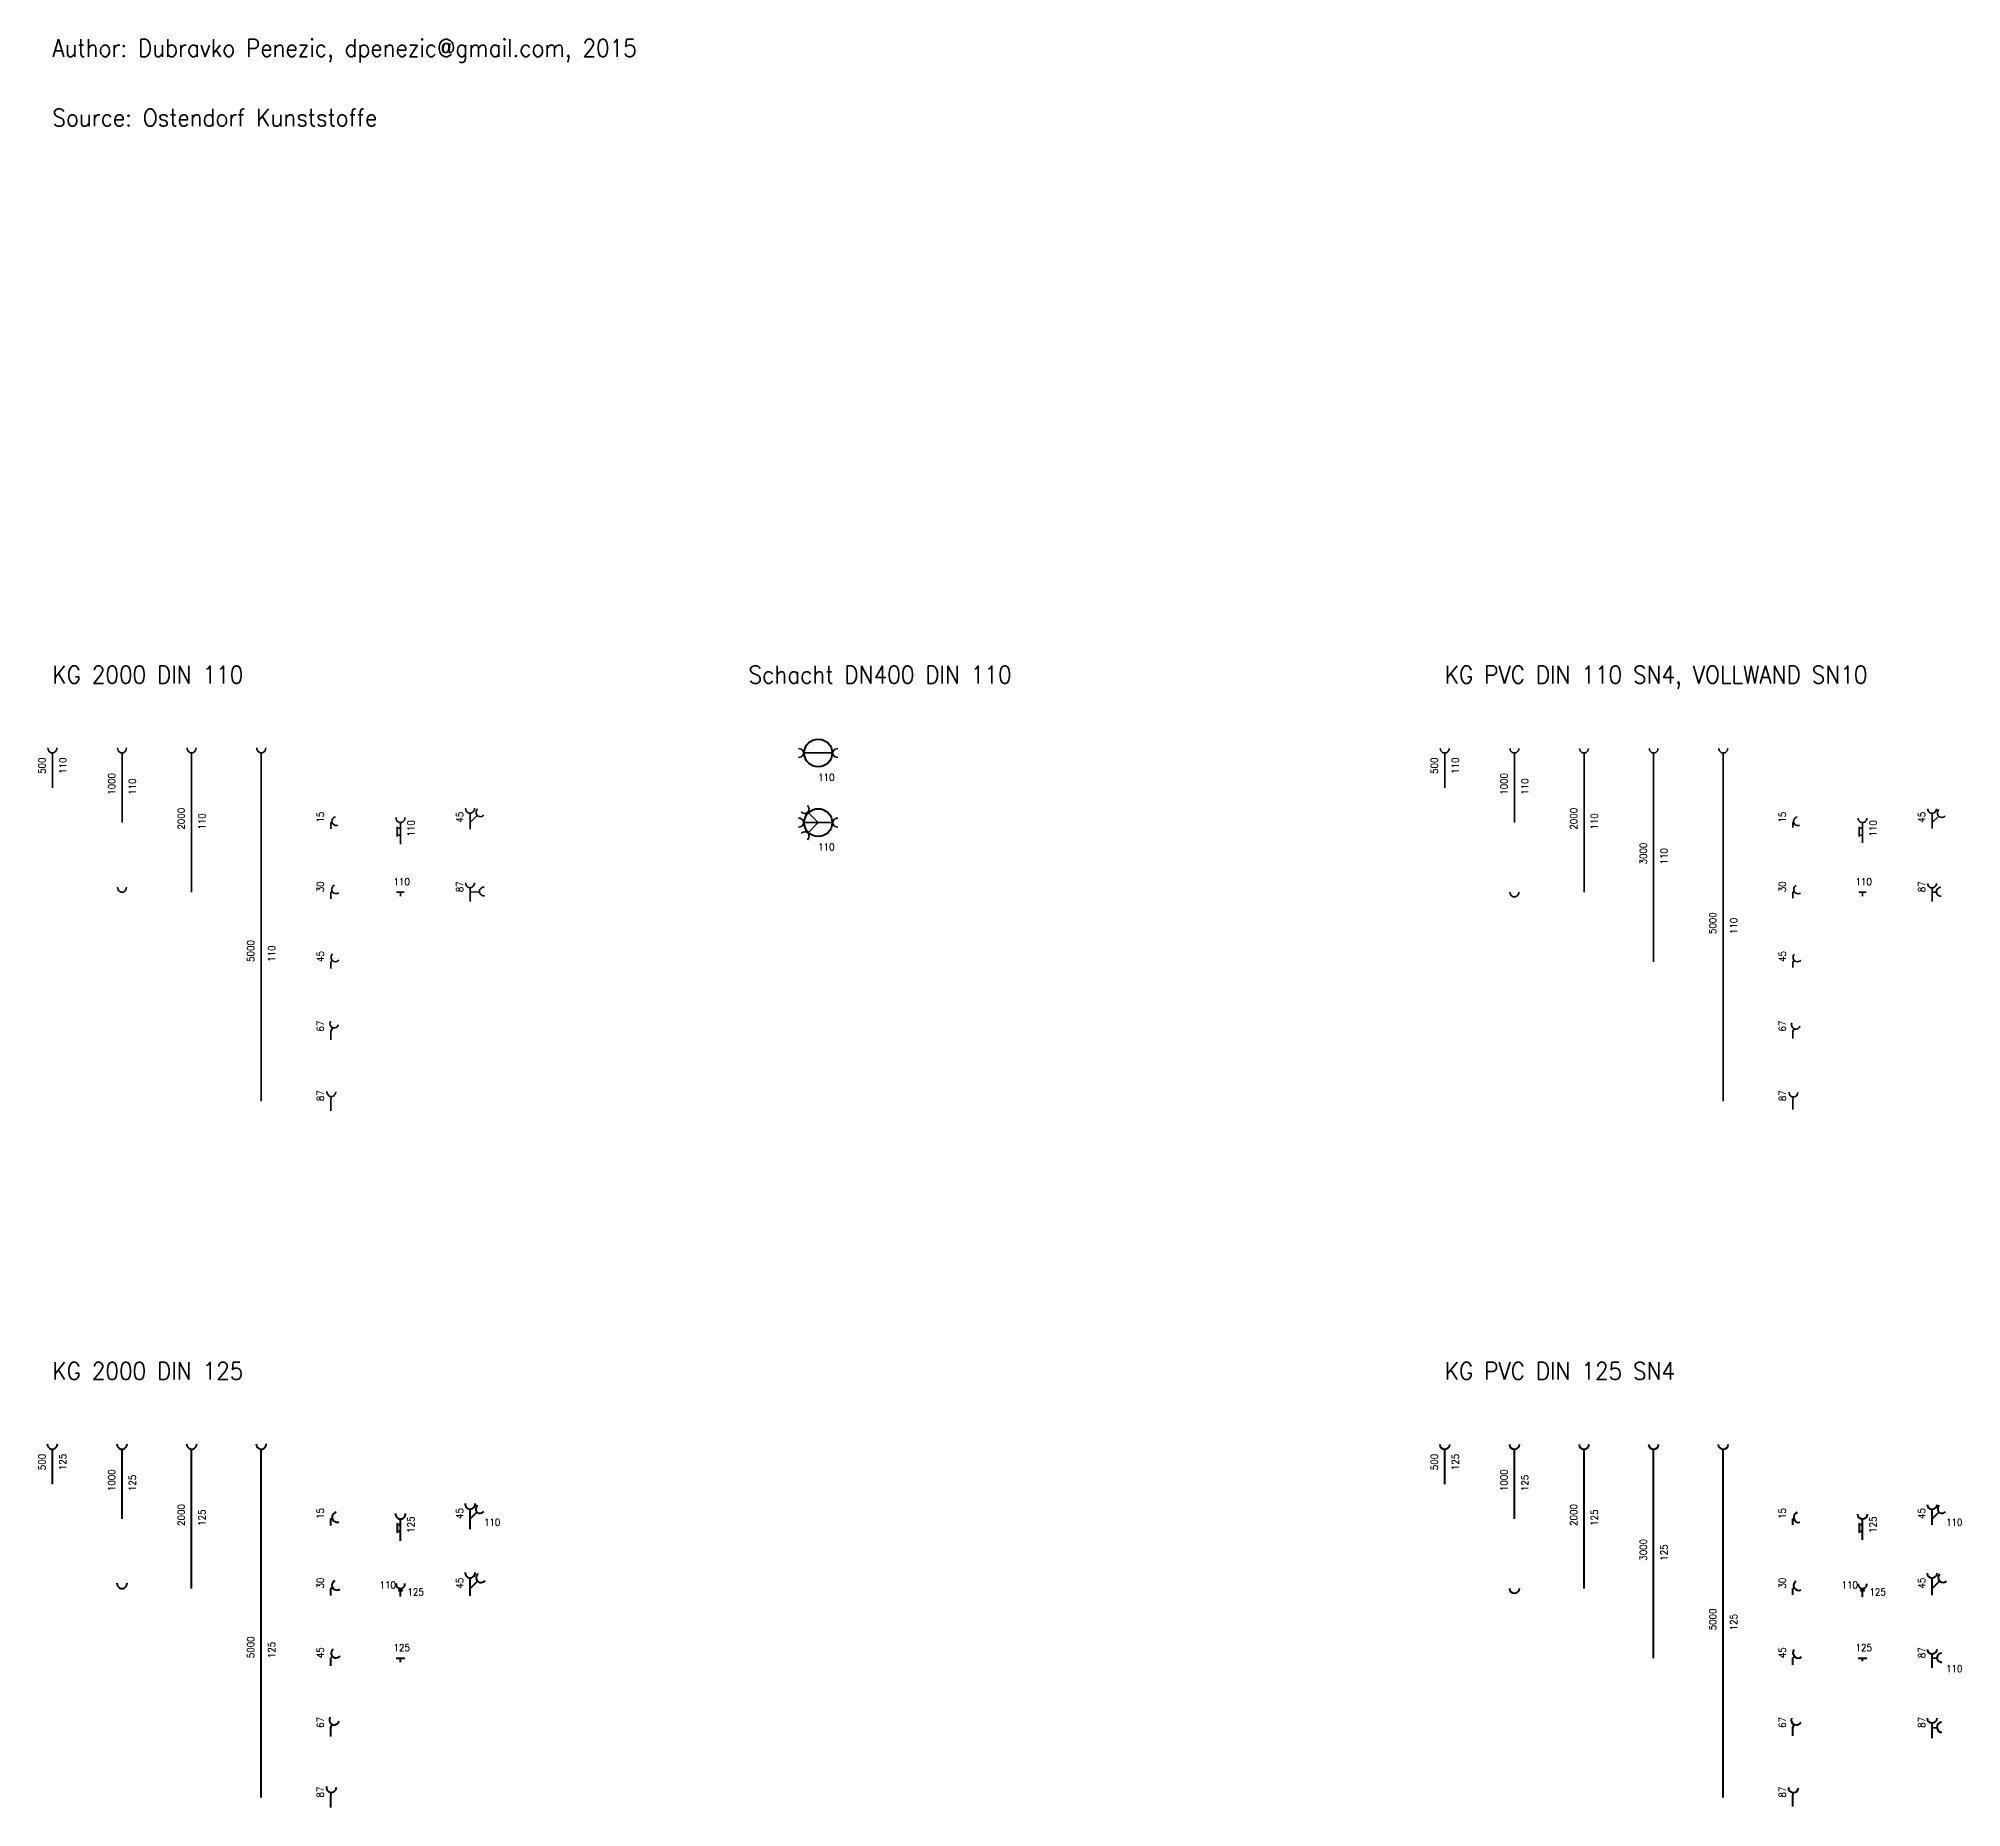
# Model space of a CAD drawing. Header units: millimetres. Extents: x -1020 to 2611, y 178 to 5026.
# Drawn here: x -1020 to 1742, y 2486 to 5026 of the extents above; entities that cross this region are included whole.
import ezdxf

# ---------------------------------------------------------------- set-up
doc = ezdxf.new("R2010")
doc.units = ezdxf.units.MM
doc.layers.get('0').update_dxf_attribs({"lineweight": 25, "true_color": 0xffffff})
for name, color, linetype, lineweight, true_color in [('KG-2000-110', 7, 'Continuous', 35, 0x008000), ('KG-2000-125', 7, 'Continuous', 50, 0x008000), ('KG-PVC-110', 7, 'Continuous', 35, 0x800000), ('KG-PVC-125', 7, 'Continuous', 50, 0x800000), ('Schacht-DN400-110', 30, 'Continuous', 35, 0xff7f00)]:
    doc.layers.add(name, color=color, linetype=linetype, lineweight=lineweight, true_color=true_color)
doc.styles.add('textstyle105', font='Standard')
doc.styles.add('textstyle106', font='Standard')
doc.styles.add('textstyle109', font='Standard')
doc.styles.add('textstyle11', font='Standard')
doc.styles.add('textstyle110', font='Standard')
doc.styles.add('textstyle111', font='Standard')
doc.styles.add('textstyle112', font='Standard')
doc.styles.add('textstyle113', font='Standard')
doc.styles.add('textstyle114', font='Standard')
doc.styles.add('textstyle115', font='Standard')
doc.styles.add('textstyle116', font='Standard')
doc.styles.add('textstyle117', font='Standard')
doc.styles.add('textstyle118', font='Standard')
doc.styles.add('textstyle12', font='Standard')
doc.styles.add('textstyle133', font='Standard')
doc.styles.add('textstyle134', font='Standard')
doc.styles.add('textstyle135', font='Standard')
doc.styles.add('textstyle136', font='Standard')
doc.styles.add('textstyle137', font='Standard')
doc.styles.add('textstyle138', font='Standard')
doc.styles.add('textstyle139', font='Standard')
doc.styles.add('textstyle140', font='Standard')
doc.styles.add('textstyle15', font='Standard')
doc.styles.add('textstyle16', font='Standard')
doc.styles.add('textstyle165', font='Standard')
doc.styles.add('textstyle166', font='Standard')
doc.styles.add('textstyle169', font='Standard')
doc.styles.add('textstyle17', font='Standard')
doc.styles.add('textstyle170', font='Standard')
doc.styles.add('textstyle177', font='Standard')
doc.styles.add('textstyle178', font='Standard')
doc.styles.add('textstyle18', font='Standard')
doc.styles.add('textstyle181', font='Standard')
doc.styles.add('textstyle182', font='Standard')
doc.styles.add('textstyle183', font='Standard')
doc.styles.add('textstyle184', font='Standard')
doc.styles.add('textstyle185', font='Standard')
doc.styles.add('textstyle186', font='Standard')
doc.styles.add('textstyle187', font='Standard')
doc.styles.add('textstyle188', font='Standard')
doc.styles.add('textstyle189', font='Standard')
doc.styles.add('textstyle19', font='Standard')
doc.styles.add('textstyle190', font='Standard')
doc.styles.add('textstyle191', font='Standard')
doc.styles.add('textstyle192', font='Standard')
doc.styles.add('textstyle20', font='Standard')
doc.styles.add('textstyle21', font='Standard')
doc.styles.add('textstyle213', font='Standard')
doc.styles.add('textstyle214', font='Standard')
doc.styles.add('textstyle215', font='Standard')
doc.styles.add('textstyle216', font='Standard')
doc.styles.add('textstyle217', font='Standard')
doc.styles.add('textstyle218', font='Standard')
doc.styles.add('textstyle219', font='Standard')
doc.styles.add('textstyle22', font='Standard')
doc.styles.add('textstyle220', font='Standard')
doc.styles.add('textstyle23', font='Standard')
doc.styles.add('textstyle24', font='Standard')
doc.styles.add('textstyle25', font='Standard')
doc.styles.add('textstyle26', font='Standard')
doc.styles.add('textstyle27', font='Standard')
doc.styles.add('textstyle28', font='Standard')
doc.styles.add('textstyle29', font='Standard')
doc.styles.add('textstyle30', font='Standard')
doc.styles.add('textstyle31', font='Standard')
doc.styles.add('textstyle32', font='Standard')
doc.styles.add('textstyle33', font='Standard')
doc.styles.add('textstyle34', font='Standard')
doc.styles.add('textstyle35', font='Standard')
doc.styles.add('textstyle36', font='Standard')
doc.styles.add('textstyle37', font='Standard')
doc.styles.add('textstyle38', font='Standard')
doc.styles.add('textstyle39', font='Standard')
doc.styles.add('textstyle40', font='Standard')
doc.styles.add('textstyle41', font='Standard')
doc.styles.add('textstyle42', font='Standard')
doc.styles.add('textstyle67', font='Standard')
doc.styles.add('textstyle68', font='Standard')
doc.styles.add('textstyle71', font='Standard')
doc.styles.add('textstyle72', font='Standard')
doc.styles.add('textstyle79', font='Standard')
doc.styles.add('textstyle80', font='Standard')
doc.styles.add('textstyle83', font='Standard')
doc.styles.add('textstyle84', font='Standard')
doc.styles.add('textstyle85', font='Standard')
doc.styles.add('textstyle88', font='Standard')
doc.styles.add('textstyle91', font='Standard')
doc.styles.add('textstyle94', font='Standard')
doc.styles.add('textstyle97', font='Standard')
doc.styles.add('textstyle98', font='Standard')

msp = doc.modelspace()

# ---------------------------------------------------------------- linework, layer by layer
at = {"layer": 'KG-2000-110'}
for p, q in [((-1000, 3950), (-1000, 4000)), ((-900, 3900), (-900, 4000)), ((-800, 3800), (-800, 4000)), ((-700, 3500), (-700, 4000)), ((-600, 3900), (-598.5, 3900.4)), ((-600, 3891.3), (-600, 3900)), ((-500, 3869.2), (-500, 3900)), ((-400, 3900), (-400, 3913.4)), ((-400, 3900), (-389.8, 3910.2)), ((-400, 3890.6), (-400, 3900)), ((-505, 3894), (-505, 3880)), ((-505, 3892), (-500, 3892)), ((-500, 3882), (-505, 3882)), ((-600, 3800), (-598, 3801.2)), ((-600, 3790.5), (-600, 3800)), ((-505.5, 3800), (-494.5, 3800)), ((-500, 3794.5), (-500, 3800)), ((-400, 3800), (-400, 3806.4)), ((-400, 3800), (-386.7, 3800.7)), ((-400, 3786.7), (-400, 3800)), ((-600, 3700), (-597.9, 3702.1)), ((-600, 3690.6), (-600, 3700)), ((-600, 3600), (-597.7, 3605.5)), ((-600, 3600), (-598.2, 3604.3)), ((-600, 3588.1), (-600, 3600)), ((-600, 3500), (-599.7, 3506.5)), ((-600, 3486.3), (-600, 3500))]:
    msp.add_line(p, q, dxfattribs=at)
for centre, major_axis in [((-1000, 4007.2), (0, 7.2)), ((-900, 4007.2), (0, 7.2)), ((-800, 4007.2), (0, 7.2)), ((-700, 4007.2), (0, 7.2)), ((-591.5, 3902.3), (6.95, 1.86)), ((-500, 3907.2), (0, 7.2)), ((-400, 3920.6), (0, 7.2)), ((-384.7, 3915.3), (5.09, 5.09)), ((-400, 3813.6), (0, 7.2)), ((-900, 3807.2), (0, 7.2)), ((-591.8, 3804.7), (6.24, 3.6)), ((-379.5, 3801.1), (7.19, 0.38)), ((-592.9, 3707.1), (5.09, 5.09)), ((-594.8, 3612.2), (2.81, 6.63)), ((-599.3, 3513.7), (0.38, 7.19))]:
    msp.add_ellipse(centre, major_axis=major_axis, ratio=0.888889, start_param=1.570796, end_param=4.712389, dxfattribs=at)
at = {"layer": 'KG-2000-125'}
for p, q in [((-1000, 2950), (-1000, 3000)), ((-900, 2900), (-900, 3000)), ((-800, 2800), (-800, 3000)), ((-700, 2500), (-700, 3000)), ((-600, 2900), (-598.2, 2900.5)), ((-400, 2900), (-400, 2914)), ((-400, 2900), (-390.1, 2909.9)), ((-600, 2890.7), (-600, 2900)), ((-505, 2894), (-505, 2880)), ((-505, 2892), (-500, 2892)), ((-500, 2882), (-505, 2882)), ((-500, 2868.7), (-500, 2900)), ((-400, 2885.1), (-400, 2900)), ((-600, 2800), (-597.7, 2801.3)), ((-600, 2789.8), (-600, 2800)), ((-503, 2797), (-500, 2800)), ((-503, 2797), (-500, 2797)), ((-500, 2800), (-497, 2797)), ((-500, 2797), (-497, 2797)), ((-500, 2788.5), (-500, 2797)), ((-400, 2800), (-400, 2815.2)), ((-400, 2800), (-389.3, 2810.7)), ((-400, 2789.7), (-400, 2800)), ((-600, 2700), (-597.6, 2702.4)), ((-600, 2688.8), (-600, 2700)), ((-506.2, 2700), (-493.8, 2700)), ((-500, 2694.5), (-500, 2700)), ((-600, 2600), (-597.9, 2605)), ((-600, 2587.3), (-600, 2600)), ((-600, 2500), (-599.6, 2507.2)), ((-600, 2485.5), (-600, 2500))]:
    msp.add_line(p, q, dxfattribs=at)
for centre, major_axis, ratio, start_param, end_param in [((-1000, 3008), (0, -8), 0.9125, 4.712389, 7.853982), ((-900, 3008), (0, -8), 0.9125, 4.712389, 7.853982), ((-800, 3008), (0, -8), 0.9125, 4.712389, 7.853982), ((-700, 3008), (0, -8), 0.9125, 4.712389, 7.853982), ((-590.4, 2902.6), (-7.73, -2.07), 0.9125, 4.712389, 7.853982), ((-500, 2908), (0, -8), 0.9125, 4.712389, 7.853982), ((-400, 2922), (0, -8), 0.9125, 4.712389, 7.853982), ((-385, 2915), (5.09, 5.09), 0.888889, 1.570796, 4.712389), ((-400, 2823.2), (0, -8), 0.9125, 4.712389, 7.853982), ((-383.6, 2816.4), (-5.66, -5.66), 0.9125, 4.712389, 7.853982), ((-900, 2808), (0, -8), 0.9125, 4.712389, 7.853982), ((-590.7, 2805.3), (-6.93, -4), 0.9125, 4.712389, 7.853982), ((-500, 2807.2), (0, 7.2), 0.888889, 1.570796, 4.712389), ((-591.9, 2708.1), (-5.66, -5.66), 0.9125, 4.712389, 7.853982), ((-594.8, 2612.3), (-3.13, -7.36), 0.9125, 4.712389, 7.853982), ((-599.2, 2515.2), (-0.42, -7.99), 0.9125, 4.712389, 7.853982)]:
    msp.add_ellipse(centre, major_axis=major_axis, ratio=ratio, start_param=start_param, end_param=end_param, dxfattribs=at)
at = {"layer": 'KG-PVC-110'}
for p, q in [((1000, 3950), (1000, 4000)), ((1100, 3900), (1100, 4000)), ((1200, 3800), (1200, 4000)), ((1300, 3700), (1300, 4000)), ((1400, 3500), (1400, 4000)), ((1500, 3900), (1501.4, 3900.4)), ((1500, 3893.1), (1500, 3900)), ((1600, 3871.2), (1600, 3900)), ((1700, 3900), (1700, 3913.4)), ((1700, 3900), (1709.5, 3909.5)), ((1700, 3891.5), (1700, 3900)), ((1595, 3894), (1595, 3880)), ((1595, 3892), (1600, 3892)), ((1600, 3882), (1595, 3882)), ((1500, 3800), (1501.8, 3801.1)), ((1500, 3791.4), (1500, 3800)), ((1594.5, 3800), (1605.5, 3800)), ((1600, 3794.5), (1600, 3800)), ((1700, 3800), (1700, 3806.2)), ((1700, 3800), (1706.2, 3800.3)), ((1700, 3786.5), (1700, 3800)), ((1500, 3700), (1502.1, 3702.1)), ((1500, 3691.7), (1500, 3700)), ((1500, 3600), (1501.7, 3604.1)), ((1500, 3590), (1500, 3600)), ((1500, 3500), (1500.3, 3506.1)), ((1500, 3488.1), (1500, 3500))]:
    msp.add_line(p, q, dxfattribs=at)
for centre, major_axis in [((1000, 4006.6), (0, 6.6)), ((1100, 4006.6), (0, 6.6)), ((1200, 4006.6), (0, 6.6)), ((1300, 4006.6), (0, 6.6)), ((1400, 4006.6), (0, 6.6)), ((1507.7, 3902.1), (6.38, 1.71)), ((1600, 3906.6), (0, 6.6)), ((1700, 3920), (0, 6.6)), ((1714.1, 3914.1), (4.67, 4.67)), ((1700, 3812.8), (0, 6.6)), ((1100, 3800), (0, 6.6)), ((1507.7, 3804.3), (5.72, 3.3)), ((1712.8, 3800.7), (6.59, 0.35)), ((1506.7, 3706.7), (4.67, 4.67)), ((1504.3, 3610.1), (2.58, 6.08)), ((1500.7, 3512.7), (0.35, 6.59))]:
    msp.add_ellipse(centre, major_axis=major_axis, ratio=0.969697, start_param=1.570796, end_param=4.712389, dxfattribs=at)
at = {"layer": 'KG-PVC-125'}
for p, q in [((1000, 2950), (1000, 3000)), ((1100, 2900), (1100, 3000)), ((1200, 2800), (1200, 3000)), ((1300, 2700), (1300, 3000)), ((1400, 2500), (1400, 3000)), ((1500, 2900), (1501.4, 2900.4)), ((1700, 2900), (1700, 2914.1)), ((1700, 2900), (1710, 2910)), ((1500, 2891.7), (1500, 2900)), ((1595, 2894), (1595, 2880)), ((1595, 2892), (1600, 2892)), ((1600, 2882), (1595, 2882)), ((1600, 2870), (1600, 2900)), ((1700, 2891.5), (1700, 2900)), ((1500, 2800), (1502, 2801.2)), ((1500, 2790.8), (1500, 2800)), ((1597, 2797), (1600, 2800)), ((1597, 2797), (1600, 2797)), ((1600, 2800), (1603, 2797)), ((1600, 2797), (1603, 2797)), ((1600, 2788.3), (1600, 2797)), ((1700, 2800), (1700, 2815.2)), ((1700, 2800), (1710.7, 2810.7)), ((1700, 2790.5), (1700, 2800)), ((1500, 2700), (1502.3, 2702.3)), ((1500, 2690.5), (1500, 2700)), ((1593.8, 2700), (1606.2, 2700)), ((1600, 2695.8), (1600, 2700)), ((1700, 2700), (1700, 2706.3)), ((1700, 2700), (1707, 2700.4)), ((1700, 2685.9), (1700, 2700)), ((1500, 2600), (1502, 2604.6)), ((1500, 2588.7), (1500, 2600)), ((1700, 2600), (1700, 2607)), ((1700, 2600), (1707, 2600.4)), ((1700, 2585.2), (1700, 2600)), ((1500, 2500), (1500.4, 2507)), ((1500, 2486.8), (1500, 2500))]:
    msp.add_line(p, q, dxfattribs=at)
for centre, major_axis, ratio, start_param, end_param in [((1000, 3006.8), (7.2, 0), 0.944444, 3.141593, 6.283185), ((1100, 3006.8), (7.2, 0), 0.944444, 3.141593, 6.283185), ((1200, 3006.8), (7.2, 0), 0.944444, 3.141593, 6.283185), ((1300, 3006.8), (7.2, 0), 0.944444, 3.141593, 6.283185), ((1400, 3006.8), (7.2, 0), 0.944444, 3.141593, 6.283185), ((1508, 2902.1), (1.86, -6.95), 0.944444, 3.141593, 6.283185), ((1600, 2906.8), (7.2, 0), 0.944444, 3.141593, 6.283185), ((1700, 2920.9), (7.2, 0), 0.944444, 3.141593, 6.283185), ((1714.6, 2914.6), (4.67, 4.67), 0.969697, 1.570796, 4.712389), ((1700, 2822), (7.2, 0), 0.944444, 3.141593, 6.283185), ((1715.6, 2815.6), (5.09, -5.09), 0.944444, 3.141593, 6.283185), ((1100, 2800), (7.2, 0), 0.944444, 3.141593, 6.283185), ((1507.9, 2804.5), (3.6, -6.24), 0.944444, 3.141593, 6.283185), ((1600, 2806.6), (0, 6.6), 0.969697, 1.570796, 4.712389), ((1507.1, 2707.1), (5.09, -5.09), 0.944444, 3.141593, 6.283185), ((1700, 2713.1), (7.2, 0), 0.944444, 3.141593, 6.283185), ((1713.6, 2700.7), (6.59, 0.35), 0.969697, 1.570796, 4.712389), ((1504.6, 2610.9), (6.63, -2.81), 0.944444, 3.141593, 6.283185), ((1700, 2613.8), (7.2, 0), 0.944444, 3.141593, 6.283185), ((1713.8, 2600.7), (0.38, -7.19), 0.944444, 3.141593, 6.283185), ((1500.7, 2513.8), (7.19, -0.38), 0.944444, 3.141593, 6.283185)]:
    msp.add_ellipse(centre, major_axis=major_axis, ratio=ratio, start_param=start_param, end_param=end_param, dxfattribs=at)
at = {"layer": 'Schacht-DN400-110'}
for p, q in [((78.9, 4000), (121.1, 4000)), ((78.9, 3900), (121.1, 3900)), ((100, 3900), (85.1, 3914.9)), ((100, 3900), (85.1, 3885.1))]:
    msp.add_line(p, q, dxfattribs=at)
at = {"layer": 'Schacht-DN400-110', "lineweight": 100}
for centre in [(100, 4000), (100, 3900)]:
    msp.add_circle(centre, 20, dxfattribs=at)
at = {"layer": 'Schacht-DN400-110'}
for centre, major_axis in [((71.8, 4000), (-7.2, 0)), ((128.2, 4000), (7.2, 0)), ((80, 3920), (-5.09, 5.09)), ((71.8, 3900), (-7.2, 0)), ((128.2, 3900), (7.2, 0)), ((80, 3880), (-5.09, -5.09))]:
    msp.add_ellipse(centre, major_axis=major_axis, ratio=0.888889, start_param=1.570796, end_param=4.712389, dxfattribs=at)

# ---------------------------------------------------------------- texts
for s, style, p in [('Author: Dubravko Penezic, dpenezic@gmail.com, 2015', 'textstyle15', (-1000, 5000)), ('Source: Ostendorf Kunststoffe', 'textstyle16', (-1000, 4900))]:
    msp.add_text(s, height=25, dxfattribs=dict(style=style)).set_placement(p)
at = {"layer": 'KG-2000-110', "style": 'textstyle11'}
msp.add_text('KG 2000 DIN 110', height=25, dxfattribs=at).set_placement((-1000, 4100))
at = {"layer": 'KG-2000-110', "lineweight": 25}
for s, style, p in [('500', 'textstyle17', (-1010, 3970)), ('110', 'textstyle21', (-980, 3970)), ('1000', 'textstyle18', (-910, 3940)), ('110', 'textstyle22', (-880, 3940)), ('2000', 'textstyle19', (-810, 3890)), ('110', 'textstyle23', (-780, 3890)), ('15', 'textstyle25', (-610, 3900)), ('110', 'textstyle67', (-480, 3880)), ('45', 'textstyle83', (-410, 3900)), ('30', 'textstyle26', (-610, 3800)), ('87', 'textstyle91', (-410, 3800)), ('5000', 'textstyle20', (-710, 3700)), ('110', 'textstyle24', (-680, 3700)), ('45', 'textstyle27', (-610, 3700)), ('67', 'textstyle28', (-610, 3600)), ('87', 'textstyle29', (-610, 3500))]:
    msp.add_text(s, height=10, rotation=90, dxfattribs=dict(at, style=style)).set_placement(p)
at = {"layer": 'KG-2000-125', "lineweight": 25}
for s, style, p in [('110', 'textstyle79', (-510, 3810)), ('110', 'textstyle88', (-380, 2890)), ('110', 'textstyle72', (-530, 2800)), ('125', 'textstyle71', (-490, 2790)), ('125', 'textstyle80', (-510, 2710))]:
    msp.add_text(s, height=10, dxfattribs=dict(at, style=style)).set_placement(p)
at = {"layer": 'KG-2000-125', "style": 'textstyle12'}
msp.add_text('KG 2000 DIN 125', height=25, dxfattribs=at).set_placement((-1000, 3100))
at = {"layer": 'KG-2000-125', "lineweight": 25}
for s, style, p in [('500', 'textstyle30', (-1010, 2970)), ('125', 'textstyle34', (-980, 2970)), ('1000', 'textstyle31', (-910, 2940)), ('125', 'textstyle35', (-880, 2940)), ('2000', 'textstyle32', (-810, 2890)), ('125', 'textstyle36', (-780, 2890)), ('15', 'textstyle38', (-610, 2900)), ('125', 'textstyle68', (-480, 2880)), ('45', 'textstyle84', (-410, 2900)), ('30', 'textstyle39', (-610, 2800)), ('45', 'textstyle85', (-410, 2800)), ('5000', 'textstyle33', (-710, 2700)), ('125', 'textstyle37', (-680, 2700)), ('45', 'textstyle40', (-610, 2700)), ('67', 'textstyle41', (-610, 2600)), ('87', 'textstyle42', (-610, 2500))]:
    msp.add_text(s, height=10, rotation=90, dxfattribs=dict(at, style=style)).set_placement(p)
at = {"layer": 'KG-PVC-110', "style": 'textstyle105'}
msp.add_text('KG PVC DIN 110 SN4, VOLLWAND SN10', height=25, dxfattribs=at).set_placement((1000, 4100))
at = {"layer": 'KG-PVC-110', "lineweight": 25}
for s, style, p in [('500', 'textstyle181', (990, 3970)), ('110', 'textstyle184', (1020, 3970)), ('1000', 'textstyle182', (1090, 3940)), ('110', 'textstyle185', (1120, 3940)), ('2000', 'textstyle183', (1190, 3890)), ('110', 'textstyle186', (1220, 3890)), ('15', 'textstyle109', (1490, 3900)), ('110', 'textstyle165', (1620, 3880)), ('45', 'textstyle133', (1690, 3900)), ('3000', 'textstyle217', (1290, 3840)), ('110', 'textstyle218', (1320, 3840)), ('30', 'textstyle110', (1490, 3800)), ('87', 'textstyle134', (1690, 3800)), ('5000', 'textstyle219', (1390, 3740)), ('110', 'textstyle220', (1420, 3740)), ('45', 'textstyle111', (1490, 3700)), ('67', 'textstyle112', (1490, 3600)), ('87', 'textstyle113', (1490, 3500))]:
    msp.add_text(s, height=10, rotation=90, dxfattribs=dict(at, style=style)).set_placement(p)
at = {"layer": 'KG-PVC-110', "lineweight": 25, "style": 'textstyle177'}
msp.add_text('110', height=10, dxfattribs=at).set_placement((1590, 3810))
at = {"layer": 'KG-PVC-125', "style": 'textstyle106'}
msp.add_text('KG PVC DIN 125 SN4', height=25, dxfattribs=at).set_placement((1000, 3100))
at = {"layer": 'KG-PVC-125', "lineweight": 25}
for s, style, p in [('500', 'textstyle187', (990, 2970)), ('125', 'textstyle190', (1020, 2970)), ('1000', 'textstyle188', (1090, 2940)), ('125', 'textstyle191', (1120, 2940)), ('2000', 'textstyle189', (1190, 2890)), ('125', 'textstyle192', (1220, 2890)), ('15', 'textstyle114', (1490, 2900)), ('125', 'textstyle166', (1620, 2880)), ('45', 'textstyle135', (1690, 2900)), ('3000', 'textstyle213', (1290, 2840)), ('125', 'textstyle214', (1320, 2840)), ('30', 'textstyle115', (1490, 2800)), ('45', 'textstyle136', (1690, 2800)), ('5000', 'textstyle215', (1390, 2740)), ('125', 'textstyle216', (1420, 2740)), ('45', 'textstyle116', (1490, 2700)), ('87', 'textstyle138', (1690, 2700)), ('67', 'textstyle117', (1490, 2600)), ('87', 'textstyle139', (1690, 2600)), ('87', 'textstyle118', (1490, 2500))]:
    msp.add_text(s, height=10, rotation=90, dxfattribs=dict(at, style=style)).set_placement(p)
for s, style, p in [('110', 'textstyle137', (1720, 2890)), ('110', 'textstyle170', (1570, 2800)), ('125', 'textstyle169', (1610, 2790)), ('125', 'textstyle178', (1590, 2710)), ('110', 'textstyle140', (1720, 2680))]:
    msp.add_text(s, height=10, dxfattribs=dict(at, style=style)).set_placement(p)
at = {"layer": 'Schacht-DN400-110', "style": 'textstyle94'}
msp.add_text('Schacht DN400 DIN 110', height=25, dxfattribs=at).set_placement((0, 4100))
at = {"layer": 'Schacht-DN400-110', "lineweight": 25}
for style, p in [('textstyle97', (100, 3960)), ('textstyle98', (100, 3860))]:
    msp.add_text('110', height=10, dxfattribs=dict(at, style=style)).set_placement(p)

doc.saveas('drawing.dxf')
